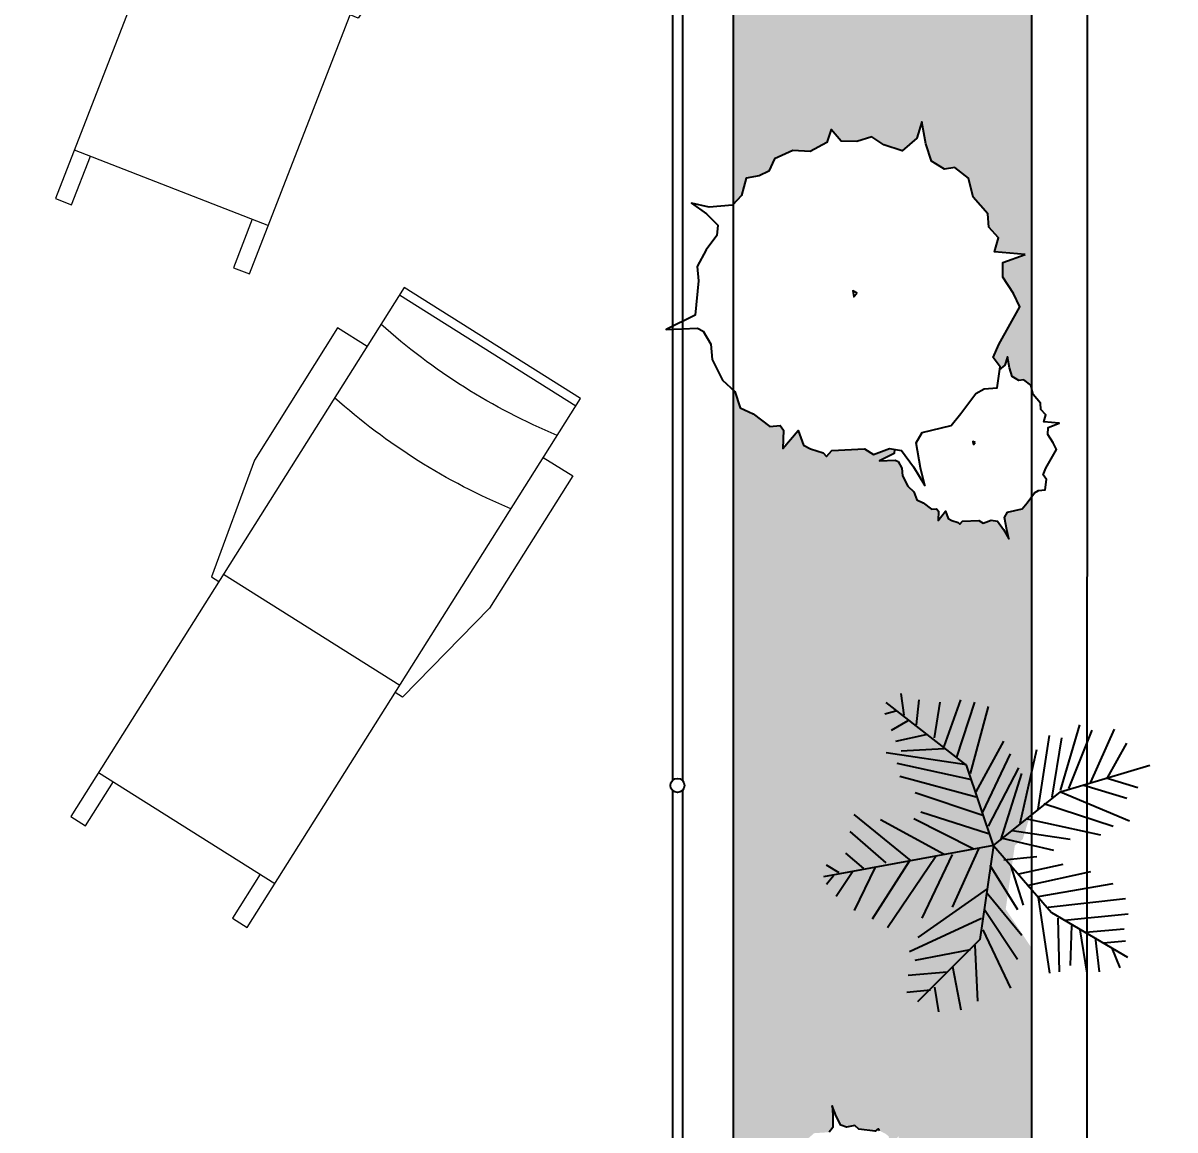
# Model space of a CAD drawing. Header units: inches. Extents: x -173 to 14008, y -3334 to 10368.
# Drawn here: x 13120.1 to 13352.1, y -384.8 to -161.9 of the extents above; entities that cross this region are included whole.
import ezdxf

# ---------------------------------------------------------------- set-up
doc = ezdxf.new("R2010")
doc.units = ezdxf.units.IN
doc.header["$MEASUREMENT"] = 0
doc.layers.add('ARREDAMENTO', color=8, linetype='Continuous', lineweight=18)
doc.layers.add('QUOTE', color=6, linetype='Continuous', lineweight=9)
doc.layers.add('ARREDI_INTERNI', color=165, linetype='Continuous')
doc.layers.add('PROIEZIONI', color=135, linetype='Continuous')
doc.layers.add('VERDE', color=7, linetype='Continuous', true_color=0x007a1f)
doc.styles.get("Standard").update_dxf_attribs({"font": 'Arial.ttf'})
doc.dimstyles.get("Standard").update_dxf_attribs({"dimtxt": 15, "dimasz": 10, "dimexe": 10, "dimexo": 10, "dimgap": 5, "dimtad": 2, "dimtih": 1, "dimtoh": 1, "dimdec": 0, "dimzin": 0, "dimdsep": 46, "dimtxsty": 'Standard', "dimblk": 'OBLIQUE', "dimblk1": 'OBLIQUE', "dimblk2": 'OBLIQUE', "dimcen": 0.09, "dimdle": 10, "dimadec": 0, "dimazin": 0, "dimtfac": 1, "dimtdec": 0, "dimtofl": 0, "dimtmove": 0, "dimatfit": 3, "dimldrblk": 'OBLIQUE', "dimfxl": 1, "dimtolj": 1, "dimtzin": 0, "dimarcsym": 0})
pattern_1 = [(127.5, (-61536.969, -59468.6636), (-5.7804713, -0.18898007), [0, -4.56, 0, -5.1, 0, -4.875]), (97.5, (-61536.969, -59468.6636), (-8.4664382, 5.3093301), [0, -2.46, 0, -4.11, 0, -1.575]), (57.5, (-61536.969, -59472.3536), (-0.01697716, 9.34242559), [0, -1.5, 0, -5.4, 0, -7.05]), (47.5, (-61536.969, -59472.3536), (-2.6330267, 9.0183798), [0, -0.75, 0, -3.54, 0, -4.05])]

# ---------------------------------------------------------------- blocks, each defined once
blk = doc.blocks.new('SOL')
for p, q in [((-0.6316, 0.1064), (-0.9872, 0.0302)), ((-0.1744, 0.1064), (-0.6316, 0.1064)), ((-0.1744, 0.0048), (-0.1744, 0.1064)), ((-1.6476, -0.6048), (-1.6476, 0.0048)), ((-0.9872, 0.0302), (-0.9872, 0.0048)), ((-0.9618, -0.6048), (-0.9618, 0.0048)), ((0.0034, -0.6048), (0.0034, 0.0048)), ((-0.9872, -0.6302), (-0.9872, -0.6048)), ((-0.1744, -0.6048), (-0.1744, -0.7064)), ((-0.6316, -0.7064), (-0.9872, -0.6302)), ((-0.1744, -0.7064), (-0.6316, -0.7064))]:
    blk.add_line(p, q)
blk.add_lwpolyline([(-1.6476, -0.046), (-1.8, -0.046), (-1.8, 0.0048), (0.0288, 0.0048), (0.0288, -0.6048), (-1.8, -0.6048), (-1.8, -0.554), (-1.6476, -0.554)])
for centre in [(1.4512, -0.3), (1.7052, -0.3)]:
    blk.add_arc(centre, 1.829, 170.4069, 189.5931)
blk = doc.blocks.new('_Oblique')
at = {"color": 0, "linetype": 'ByBlock', "lineweight": -2}
blk.add_line((-0.5, -0.5), (0.5, 0.5), dxfattribs=at)
blk = doc.blocks.new('*D96')
at = {"layer": 'Defpoints', "color": 0, "transparency": 16777216}
for p in [(13334.54, 74.23), (13408.42, 74.23), (13334.29, -625.5)]:
    blk.add_point(p, dxfattribs=at)
at = {"layer": 'QUOTE', "color": 0, "lineweight": -2, "transparency": 16777216}
for p, q in [((13408.42, -635.5), (13408.42, 84.23)), ((13344.54, 74.23), (13418.42, 74.23)), ((13344.29, -625.5), (13418.42, -625.5))]:
    blk.add_line(p, q, dxfattribs=at)
at = {"layer": 'QUOTE', "color": 0, "lineweight": -2, "transparency": 16777216, "xscale": 10, "yscale": 10, "zscale": 10}
for p, rotation in [((13408.42, 74.23), 90), ((13408.42, -625.5), 270)]:
    blk.add_blockref('_Oblique', p, dxfattribs=dict(at, rotation=rotation))
at = {"layer": 'QUOTE', "color": 0, "transparency": 16777216, "insert": (13430, -275.64), "char_height": 15, "attachment_point": 5}
blk.add_mtext('\\A1;700', dxfattribs=at)

msp = doc.modelspace()

# ---------------------------------------------------------------- hatches: boundary and pattern name
at = {"layer": 'PROIEZIONI', "true_color": 0x499c4e}
h = msp.add_hatch(dxfattribs=at)
h.set_pattern_fill('AR-SAND', color=95, scale=3, angle=90, style=0)
h.set_pattern_definition(pattern_1)
h.paths.add_polyline_path([(13286.95, -28.26), (13285.83, -25.52), (13284.84, -21.67), (13282.69, -19.73), (13278.47, -21.95), (13282.23, -17), (13280.58, -16.19), (13280.37, -17.35), (13277.93, -18.62), (13276.83, -20.28), (13277.46, -23.49), (13278.46, -26.84), (13276.84, -24.39), (13277.51, -10.87), (13272.47, 8.04), (13268.47, 5.37), (13263.49, 2.52), (13263.18, -23), (13263.18, -118.65), (13271.04, -124.75), (13271.09, -124.76), (13274.62, -135.34), (13275.66, -134.51), (13275.71, -134.35), (13275.83, -134.38), (13274.62, -135.34), (13280.4, -142.02), (13280.49, -142), (13280.5, -142.13), (13274.62, -135.34), (13272.86, -147.63), (13266.18, -154.31), (13263.18, -154.58), (13263.18, -198.33), (13264.76, -196.59), (13265.74, -193.11), (13268.31, -192.67), (13270.27, -191.71), (13271.42, -189.23), (13275.1, -187.56), (13278.58, -187.78), (13281.97, -185.95), (13282.84, -183.32), (13284.83, -185.66), (13288.02, -185.72), (13291.03, -184.78), (13293.44, -186.43), (13297.1, -187.65), (13300.09, -185.06), (13301.1, -181.79), (13301.87, -186.2), (13303.02, -189.72), (13305.68, -191.32), (13307.73, -190.96), (13310.5, -193.16), (13311.42, -196.93), (13314.4, -200.33), (13314.6, -202.98), (13316.56, -205.12), (13315.73, -207.95), (13321.92, -208.52), (13317.43, -210.13), (13317.4, -213.03), (13319.58, -216.36), (13320.84, -219.04), (13316.59, -226.59), (13315.47, -229.27), (13316.85, -231.09), (13316.76, -231.69), (13317.83, -230.76), (13318.34, -229.13), (13318.72, -231.33), (13319.3, -233.09), (13320.63, -233.89), (13321.65, -233.71), (13323.04, -234.81), (13323.18, -235.41), (13323.18, -109.74), (13322.61, -105.83), (13313.56, -95.38), (13308.16, -79.18), (13308.04, -79.1), (13308.13, -79.11), (13313.56, -95.38), (13315.16, -94.1), (13315.23, -93.86), (13315.41, -93.9), (13322.59, -88.15), (13323.18, -84.24), (13323.18, -52.72), (13322.52, -53.06), (13321.84, -54.1), (13322.24, -56.11), (13322.86, -58.2), (13321.84, -56.66), (13320.29, -54.65), (13319.11, -54.4), (13316.61, -56.07), (13315.06, -55.98), (13312.56, -55.72), (13311.65, -56.04), (13310.68, -56.91), (13308.92, -55.7), (13308.71, -54.58), (13307.35, -54.09), (13303.13, -53.1), (13302.57, -51.73), (13302.07, -49.8), (13301, -48.83), (13298.89, -49.94), (13300.77, -47.47), (13299.45, -46.82), (13299.32, -45.37), (13298.41, -44.4), (13298.16, -42.15), (13297.09, -40.54), (13297.21, -38.78), (13298.04, -38.14), (13298.35, -36.62), (13297.44, -35.01), (13296.07, -33.24), (13297.62, -33.97), (13299.02, -33.81), (13298.53, -33.47), (13298.12, -31.22), (13295.39, -30.24)])
h.paths.add_polyline_path([(13289.49, -126.49), (13289.53, -126.5), (13289.55, -126.47)], flags=16)
h.paths.add_polyline_path([(13263.18, 61.72), (13263.18, 26.92), (13263.98, -0.13), (13266.1, -0.14), (13268.88, -13.17), (13270.33, 3.97), (13269.97, -11.53), (13270.1, 13.01), (13277.38, 4.69), (13281.85, 16.86), (13283.21, 17.65), (13278.8, 22.32), (13283.24, 18.95), (13285.96, 20.01), (13286.68, 20.84), (13286.31, 23.89), (13288.83, 22.75), (13292.47, 24.01), (13294.66, 26.72), (13298.38, 28.3), (13300.99, 27.48), (13303.01, 28.27), (13305.08, 29.87), (13308.31, 28.24), (13310.95, 28.22), (13314.43, 31.41), (13316.24, 34.61), (13315.79, 30.92), (13315.96, 27.71), (13317.61, 26.42), (13321.17, 26.07), (13323.18, 25.54), (13323.18, 61.72)])
h = msp.add_hatch(dxfattribs=at)
h.set_pattern_fill('AR-SAND', color=95, scale=3, angle=90, style=0)
h.set_pattern_definition(pattern_1)
h.paths.add_polyline_path([(13301.53, -464.42), (13298.73, -465.24), (13297.27, -470.61), (13297.06, -472.89), (13295.18, -475.33), (13293.09, -477.29), (13292.67, -478.91), (13294.14, -481.03), (13296.22, -483.15), (13293.51, -482.01), (13289.75, -481.68), (13288.08, -482.98), (13286.83, -485.59), (13284.74, -485.59), (13283.08, -486.08), (13281.82, -487.87), (13278.69, -488.68), (13275.98, -488.03), (13273.06, -489.01), (13272.02, -490.96), (13270.76, -488.84), (13268.26, -488.35), (13265.76, -488.68), (13264.09, -487.05), (13263.18, -486.57), (13263.18, -619.42), (13323.18, -619.42), (13323.18, -459.54), (13322.69, -460.56), (13320.08, -460.56), (13318, -461.17), (13316.43, -463.41), (13312.52, -464.43), (13309.13, -463.61), (13305.48, -464.84), (13304.17, -467.28), (13302.61, -464.63)])
h.paths.add_polyline_path([(13275.55, -538.15), (13275.62, -538.17), (13275.64, -538.13)], flags=16)
h.paths.add_polyline_path([(13281.21, -248.45), (13278.69, -247.65), (13277.23, -246.88), (13276.19, -243.96), (13273.12, -247.59), (13273.26, -243.85), (13272.57, -242.94), (13270.48, -243.1), (13267.13, -240.58), (13264.54, -239.38), (13263.43, -236.06), (13263.18, -235.84), (13263.18, -440.52), (13265.96, -440.34), (13267.22, -438.87), (13267.22, -434.8), (13267.01, -431.87), (13268.26, -435.13), (13269.72, -438.06), (13271.6, -438.71), (13274.31, -438.22), (13275.19, -439.02), (13276, -437.37), (13270, -435.74), (13274.69, -434.93), (13275.22, -432.08), (13273.65, -428.41), (13272.87, -425.57), (13278.35, -418.85), (13279.91, -416.41), (13278.87, -414.38), (13279.05, -413.8), (13277.84, -414.53), (13277.06, -416.05), (13277.06, -413.82), (13276.8, -411.99), (13275.63, -410.97), (13274.58, -410.97), (13273.41, -409.65), (13273.28, -407.71), (13272.1, -405.78), (13272.23, -404.46), (13271.45, -403.24), (13272.1, -401.91), (13269.1, -401.1), (13271.45, -400.69), (13271.71, -399.27), (13270.93, -397.44), (13270.54, -396.01), (13273.28, -392.66), (13274.06, -391.43), (13273.54, -390.42), (13274.19, -388.38), (13275.49, -388.48), (13276.41, -388.18), (13278.23, -386.45), (13279.41, -385.43), (13282.41, -385.23), (13283.19, -384.31), (13283.19, -381.77), (13283.06, -379.94), (13283.84, -381.97), (13284.76, -383.81), (13285.93, -384.21), (13287.62, -383.91), (13288.41, -384.62), (13291.67, -385.03), (13292.32, -384.52), (13292.58, -384.92), (13293.75, -385.53), (13294.41, -386.04), (13294.67, -387.57), (13296.49, -386.04), (13296.1, -387.87), (13296.36, -388.38), (13297.41, -388.48), (13298.84, -390.01), (13300.01, -390.82), (13300.28, -392.55), (13301.32, -393.88), (13301.97, -396.11), (13301.84, -397.64), (13302.36, -399.07), (13302.88, -399.47), (13306.01, -399.88), (13302.88, -400.79), (13302.66, -401.62), (13303.65, -401.96), (13307.04, -401.35), (13308.61, -402.78), (13315.13, -403.59), (13316.43, -402.57), (13316.95, -403.39), (13319.3, -404.61), (13320.6, -405.63), (13321.13, -408.68), (13323.18, -406.96), (13323.18, -348.12), (13317.98, -340.33), (13319.81, -327.51), (13302.92, -330.62), (13303.05, -330.43), (13303.21, -330.57), (13319.81, -327.51), (13314.41, -311.31), (13314.29, -311.23), (13314.38, -311.24), (13319.81, -327.51), (13321.41, -326.23), (13323.18, -320.51), (13323.18, -257.26), (13322.27, -258.49), (13321.28, -259.7), (13318.36, -260.41), (13317.75, -261.45), (13318.19, -263.95), (13318.63, -265.74), (13317.51, -263.87), (13316.3, -262.22), (13315.07, -262.02), (13313.45, -262.61), (13312.56, -262.04), (13309.28, -262.2), (13308.72, -262.82), (13308.39, -262.46), (13307.13, -262.06), (13306.4, -261.67), (13305.88, -260.21), (13304.35, -262.03), (13304.42, -260.16), (13304.07, -259.7), (13303.03, -259.78), (13301.35, -258.52), (13300.06, -257.92), (13299.5, -256.26), (13298.25, -255.14), (13297.22, -253.05), (13297.09, -251.52), (13296.33, -250.21), (13295.75, -249.9), (13292.59, -250.03), (13295.52, -248.59), (13295.6, -247.74), (13294.56, -247.57), (13291.33, -248.76), (13289.54, -247.62), (13282.98, -247.94), (13281.87, -249.17)])

# ---------------------------------------------------------------- linework, layer by layer
for p, q in [((13334.29, -625.5), (13334.54, 74.23)), ((13263.18, -619.42), (13263.18, 2.21))]:
    msp.add_line(p, q)
at = {"linetype": 'ByBlock'}
for p, q in [((13250.91, -7.73), (13250.91, -314.38)), ((13252.91, -7.76), (13252.91, -314.42)), ((13250.91, -316.42), (13250.92, -622.98)), ((13252.91, -316.38), (13252.92, -623.05))]:
    msp.add_line(p, q, dxfattribs=at)
msp.add_lwpolyline([(13263.18, 61.72), (13323.18, 61.72), (13323.18, -619.42), (13263.18, -619.42), (13263.18, 2.21)])
msp.add_lwpolyline([(13263.18, 61.72), (13323.18, 61.72), (13323.18, -619.42), (13263.18, -619.42), (13263.18, 2.21)])
msp.add_circle((13251.89, -315.4), 1.42, dxfattribs=at)
at = {"layer": 'ARREDI_INTERNI'}
msp.add_line((13263.18, -619.42), (13263.18, 2.21), dxfattribs=at)
at = {"layer": 'VERDE'}
for p, q in [((13297.52, -301.24), (13296.96, -296.89)), ((13297.52, -301.24), (13296.96, -296.89)), ((13310.09, -311.31), (13293.89, -298.71)), ((13310.09, -311.31), (13293.89, -298.71)), ((13300.03, -303.2), (13300.58, -298.2)), ((13300.03, -303.2), (13300.58, -298.2)), ((13303.65, -305.8), (13304.76, -298.63)), ((13303.65, -305.8), (13304.76, -298.63)), ((13305.6, -307.54), (13308.94, -298.2)), ((13305.6, -307.54), (13308.94, -298.2)), ((13308.11, -309.72), (13311.73, -298.63)), ((13308.11, -309.72), (13311.73, -298.63)), ((13293.62, -301.02), (13295.85, -300.37)), ((13293.62, -301.02), (13295.85, -300.37)), ((13310.89, -312.98), (13314.52, -299.5)), ((13310.89, -312.98), (13314.52, -299.5)), ((13295.01, -304.28), (13298.35, -302.33)), ((13295.01, -304.28), (13298.35, -302.33)), ((13329.01, -316.45), (13332.91, -303.2)), ((13329.01, -316.45), (13332.91, -303.2)), ((13295.85, -306.46), (13301.98, -305.15)), ((13295.85, -306.46), (13301.98, -305.15)), ((13324.55, -320.15), (13326.78, -305.37)), ((13324.55, -320.15), (13326.78, -305.37)), ((13327.33, -317.76), (13329.28, -305.8)), ((13327.33, -317.76), (13329.28, -305.8)), ((13330.68, -316.02), (13335.41, -304.28)), ((13330.68, -316.02), (13335.41, -304.28)), ((13335.14, -314.72), (13339.87, -304.07)), ((13335.14, -314.72), (13339.87, -304.07)), ((13296.96, -308.41), (13305.6, -307.98)), ((13296.96, -308.41), (13305.6, -307.98)), ((13312.01, -316.67), (13317.58, -306.46)), ((13312.01, -316.67), (13317.58, -306.46)), ((13320.92, -322.97), (13324.27, -308.2)), ((13320.92, -322.97), (13324.27, -308.2)), ((13338.48, -313.85), (13342.38, -306.89)), ((13338.48, -313.85), (13342.38, -306.89)), ((13310.06, -311.24), (13293.9, -308.85)), ((13310.06, -311.24), (13293.9, -308.85)), ((13313.4, -320.8), (13318.97, -309.06)), ((13313.4, -320.8), (13318.97, -309.06)), ((13311.17, -314.28), (13296.12, -311.02)), ((13311.17, -314.28), (13296.12, -311.02)), ((13315.49, -327.51), (13310.09, -311.31)), ((13315.49, -327.51), (13310.09, -311.31)), ((13314.52, -323.63), (13320.65, -311.89)), ((13314.52, -323.63), (13320.65, -311.89)), ((13317.02, -326.45), (13321.2, -312.98)), ((13317.02, -326.45), (13321.2, -312.98)), ((13328.99, -316.71), (13346.99, -311.31)), ((13328.99, -316.71), (13346.99, -311.31)), ((13312.01, -317.76), (13296.68, -313.63)), ((13312.01, -317.76), (13296.68, -313.63)), ((13333.74, -315.37), (13342.38, -317.98)), ((13333.74, -315.37), (13342.38, -317.98)), ((13338.2, -313.85), (13344.61, -315.8)), ((13338.2, -313.85), (13344.61, -315.8)), ((13313.4, -321.45), (13299.75, -316.89)), ((13313.4, -321.45), (13299.75, -316.89)), ((13315.49, -327.51), (13328.99, -316.71)), ((13315.49, -327.51), (13328.99, -316.71)), ((13329.01, -316.67), (13342.94, -322.54)), ((13329.01, -316.67), (13342.94, -322.54)), ((13325.66, -319.06), (13339.59, -323.63)), ((13325.66, -319.06), (13339.59, -323.63)), ((13298.91, -330.58), (13287.49, -321.24)), ((13298.91, -330.58), (13287.49, -321.24)), ((13305.6, -329.28), (13292.78, -322.32)), ((13305.6, -329.28), (13292.78, -322.32)), ((13311.45, -328.19), (13299.47, -322.11)), ((13311.45, -328.19), (13299.47, -322.11)), ((13314.52, -325.15), (13300.86, -320.8)), ((13314.52, -325.15), (13300.86, -320.8)), ((13322.32, -322.11), (13337.09, -325.37)), ((13322.32, -322.11), (13337.09, -325.37)), ((13293.9, -331.02), (13286.65, -324.71)), ((13293.9, -331.02), (13286.65, -324.71)), ((13319.25, -324.5), (13330.96, -326.24)), ((13319.25, -324.5), (13330.96, -326.24)), ((13317.3, -326.02), (13327.61, -328.41)), ((13317.3, -326.02), (13327.61, -328.41)), ((13315.49, -327.51), (13281.29, -333.81)), ((13315.49, -327.51), (13281.29, -333.81)), ((13289.44, -332.1), (13285.82, -329.06)), ((13289.44, -332.1), (13285.82, -329.06)), ((13301.14, -342.1), (13307.27, -329.28)), ((13301.14, -342.1), (13307.27, -329.28)), ((13307.27, -339.93), (13312.57, -328.19)), ((13307.27, -339.93), (13312.57, -328.19)), ((13315.49, -327.51), (13312.79, -346.41)), ((13315.49, -327.51), (13312.79, -346.41)), ((13315.49, -327.51), (13327.19, -341.01)), ((13315.49, -327.51), (13327.19, -341.01)), ((13284.42, -332.97), (13281.91, -331.45)), ((13284.42, -332.97), (13281.91, -331.45)), ((13298.63, -330.58), (13291.11, -342.32)), ((13298.63, -330.58), (13291.11, -342.32)), ((13303.93, -329.71), (13294.17, -344.06)), ((13303.93, -329.71), (13294.17, -344.06)), ((13314.79, -331.45), (13320.37, -340.36)), ((13314.79, -331.45), (13320.37, -340.36)), ((13317.58, -330.37), (13324.27, -329.71)), ((13317.58, -330.37), (13324.27, -329.71)), ((13318.97, -331.45), (13321.48, -339.49)), ((13318.97, -331.45), (13321.48, -339.49)), ((13320.65, -333.19), (13329.56, -331.23)), ((13320.65, -333.19), (13329.56, -331.23)), ((13283.31, -333.63), (13281.91, -335.36)), ((13283.31, -333.63), (13281.91, -335.36)), ((13287.21, -332.76), (13283.86, -337.76)), ((13287.21, -332.76), (13283.86, -337.76)), ((13291.67, -331.89), (13287.49, -340.58)), ((13291.67, -331.89), (13287.49, -340.58)), ((13322.32, -335.58), (13335.14, -332.76)), ((13322.32, -335.58), (13335.14, -332.76)), ((13314.24, -336.23), (13300.31, -346.01)), ((13314.24, -336.23), (13300.31, -346.01)), ((13324.55, -337.76), (13339.59, -335.15)), ((13324.55, -337.76), (13339.59, -335.15)), ((13314.24, -337.1), (13321.2, -345.58)), ((13314.24, -337.1), (13321.2, -345.58)), ((13323.15, -336.67), (13323.15, -345.58)), ((13323.15, -336.67), (13323.15, -345.58)), ((13324.55, -337.97), (13326.78, -353.19)), ((13324.55, -337.97), (13326.78, -353.19)), ((13326.5, -339.93), (13342.1, -338.19)), ((13326.5, -339.93), (13342.1, -338.19)), ((13313.68, -340.36), (13320.37, -350.36)), ((13313.68, -340.36), (13320.37, -350.36)), ((13298.63, -348.84), (13313.12, -342.1)), ((13298.63, -348.84), (13313.12, -342.1)), ((13327.19, -341.01), (13342.49, -350.01)), ((13327.19, -341.01), (13342.49, -350.01)), ((13328.45, -342.1), (13328.73, -352.97)), ((13328.45, -342.1), (13328.73, -352.97)), ((13329.84, -342.54), (13342.66, -341.23)), ((13329.84, -342.54), (13342.66, -341.23)), ((13313.4, -344.49), (13318.97, -356.23)), ((13313.4, -344.49), (13318.97, -356.23)), ((13331.24, -343.62), (13330.96, -351.67)), ((13331.24, -343.62), (13330.96, -351.67)), ((13332.91, -344.49), (13334.3, -353.19)), ((13332.91, -344.49), (13334.3, -353.19)), ((13334.02, -344.93), (13341.82, -344.28)), ((13334.02, -344.93), (13341.82, -344.28)), ((13312.79, -346.41), (13300.19, -359.01)), ((13312.79, -346.41), (13300.19, -359.01)), ((13311.73, -347.54), (13312.29, -358.84)), ((13311.73, -347.54), (13312.29, -358.84)), ((13335.97, -346.01), (13336.81, -352.97)), ((13335.97, -346.01), (13336.81, -352.97)), ((13337.64, -347.1), (13342.1, -346.67)), ((13337.64, -347.1), (13342.1, -346.67)), ((13299.75, -350.58), (13310.89, -348.41)), ((13299.75, -350.58), (13310.89, -348.41)), ((13339.32, -348.19), (13340.99, -352.1)), ((13339.32, -348.19), (13340.99, -352.1)), ((13307.27, -351.88), (13308.94, -360.58)), ((13307.27, -351.88), (13308.94, -360.58)), ((13298.35, -353.62), (13306.16, -352.97)), ((13298.35, -353.62), (13306.16, -352.97)), ((13302.81, -356.66), (13298.08, -357.1)), ((13302.81, -356.66), (13298.08, -357.1)), ((13303.65, -356.01), (13304.48, -361.01)), ((13303.65, -356.01), (13304.48, -361.01))]:
    msp.add_line(p, q, dxfattribs=at)
for points in [[(13321.92, -208.52), (13315.73, -207.95), (13316.56, -205.12), (13314.6, -202.98), (13314.4, -200.33), (13311.42, -196.93), (13310.5, -193.16), (13307.73, -190.96), (13305.68, -191.32), (13303.02, -189.72), (13301.87, -186.2), (13301.1, -181.79), (13300.09, -185.06), (13297.1, -187.65), (13293.44, -186.43), (13291.03, -184.78), (13288.02, -185.72), (13284.83, -185.66), (13282.84, -183.32), (13281.97, -185.95), (13278.58, -187.78), (13275.1, -187.56), (13271.42, -189.23), (13270.27, -191.71), (13268.31, -192.67), (13265.74, -193.11), (13264.76, -196.59), (13262.99, -198.55), (13258.29, -198.96), (13254.7, -198.14), (13257.73, -200.29), (13259.98, -202.59), (13259.82, -204.68), (13257.67, -207.53), (13255.88, -210.94), (13256.11, -213.79), (13255.46, -220.72), (13249.61, -223.6), (13255.92, -223.33), (13257.09, -223.95), (13258.6, -226.58), (13258.87, -229.63), (13260.92, -233.82), (13263.43, -236.06), (13264.54, -239.38), (13267.13, -240.58), (13270.48, -243.1), (13272.57, -242.94), (13273.26, -243.85), (13273.12, -247.59), (13276.19, -243.96), (13277.23, -246.88), (13278.69, -247.65), (13281.21, -248.45), (13281.87, -249.17), (13282.98, -247.94), (13289.54, -247.62), (13291.33, -248.76), (13294.56, -247.57), (13297.02, -247.97), (13299.44, -251.27), (13301.69, -255.01), (13300.8, -251.44), (13299.93, -246.43), (13301.15, -244.36), (13306.99, -242.93), (13308.96, -240.52), (13311.96, -236.49), (13313.66, -235.57), (13316.26, -235.32), (13316.85, -231.09), (13315.47, -229.27), (13316.59, -226.59), (13320.84, -219.04), (13319.58, -216.36), (13317.4, -213.03), (13317.43, -210.13)], [(13288.05, -216.28), (13287.18, -215.82), (13287.39, -217.02)], [(13311.81, -246.37), (13311.38, -246.14), (13311.48, -246.74)]]:
    msp.add_lwpolyline(points, close=True, dxfattribs=at)
for points in [[(13295.6, -247.77), (13295.52, -248.59), (13292.59, -250.03), (13295.75, -249.9), (13296.33, -250.21), (13297.09, -251.52), (13297.22, -253.05), (13298.25, -255.14), (13299.5, -256.26), (13300.06, -257.92), (13301.35, -258.52), (13303.03, -259.78), (13304.07, -259.7), (13304.42, -260.16), (13304.35, -262.03), (13305.88, -260.21), (13306.4, -261.67), (13307.13, -262.06), (13308.39, -262.46), (13308.72, -262.82), (13309.28, -262.2), (13312.56, -262.04), (13313.45, -262.61), (13315.07, -262.02), (13316.3, -262.22), (13317.51, -263.87), (13318.63, -265.74), (13318.19, -263.95), (13317.75, -261.45), (13318.36, -260.41), (13321.28, -259.7), (13322.27, -258.49), (13323.77, -256.48), (13324.61, -256.02), (13325.92, -255.89), (13326.21, -253.78), (13325.52, -252.87), (13326.08, -251.53), (13328.2, -247.75), (13327.57, -246.41), (13326.49, -244.74), (13326.5, -243.3), (13328.74, -242.49), (13325.65, -242.21), (13326.07, -240.79), (13325.08, -239.72), (13324.99, -238.4), (13323.5, -236.69), (13323.04, -234.81), (13321.65, -233.71), (13320.63, -233.89), (13319.3, -233.09), (13318.72, -231.33), (13318.34, -229.13), (13317.83, -230.76), (13316.69, -231.75)], [(13292.58, -384.92), (13292.32, -384.52), (13291.67, -385.03), (13288.41, -384.62), (13287.62, -383.91), (13285.93, -384.21), (13284.76, -383.81), (13283.84, -381.97), (13283.06, -379.94), (13283.19, -381.77), (13283.19, -384.31), (13282.41, -385.23)]]:
    msp.add_lwpolyline(points, dxfattribs=at)

# ---------------------------------------------------------------- block references
at = {"layer": 'ARREDAMENTO'}
for p, xscale, yscale, zscale, rotation in [((13210.28, -96.82), -68.82389210178923, 68.8238921017892, 68.8238921017892, 248.7735717748078), ((13230.99, -239.02), -68.82389210178916, 68.82389210178916, 68.82389210178916, 237.7936038915259)]:
    msp.add_blockref('SOL', p, dxfattribs=dict(at, xscale=xscale, yscale=yscale, zscale=zscale, rotation=rotation))

# ---------------------------------------------------------------- dimensions: what is measured, and where the dimension line sits
at = {"layer": 'QUOTE'}
dim = msp.add_linear_dim(base=(13408.42, 74.23), p1=(13334.29, -625.5), p2=(13334.54, 74.23), angle=90, dimstyle='Standard', dxfattribs=at)
dim.commit()
dim.dimension.update_dxf_attribs({"geometry": '*D96', "text_midpoint": (13430, -275.64)})

doc.saveas('drawing.dxf')
